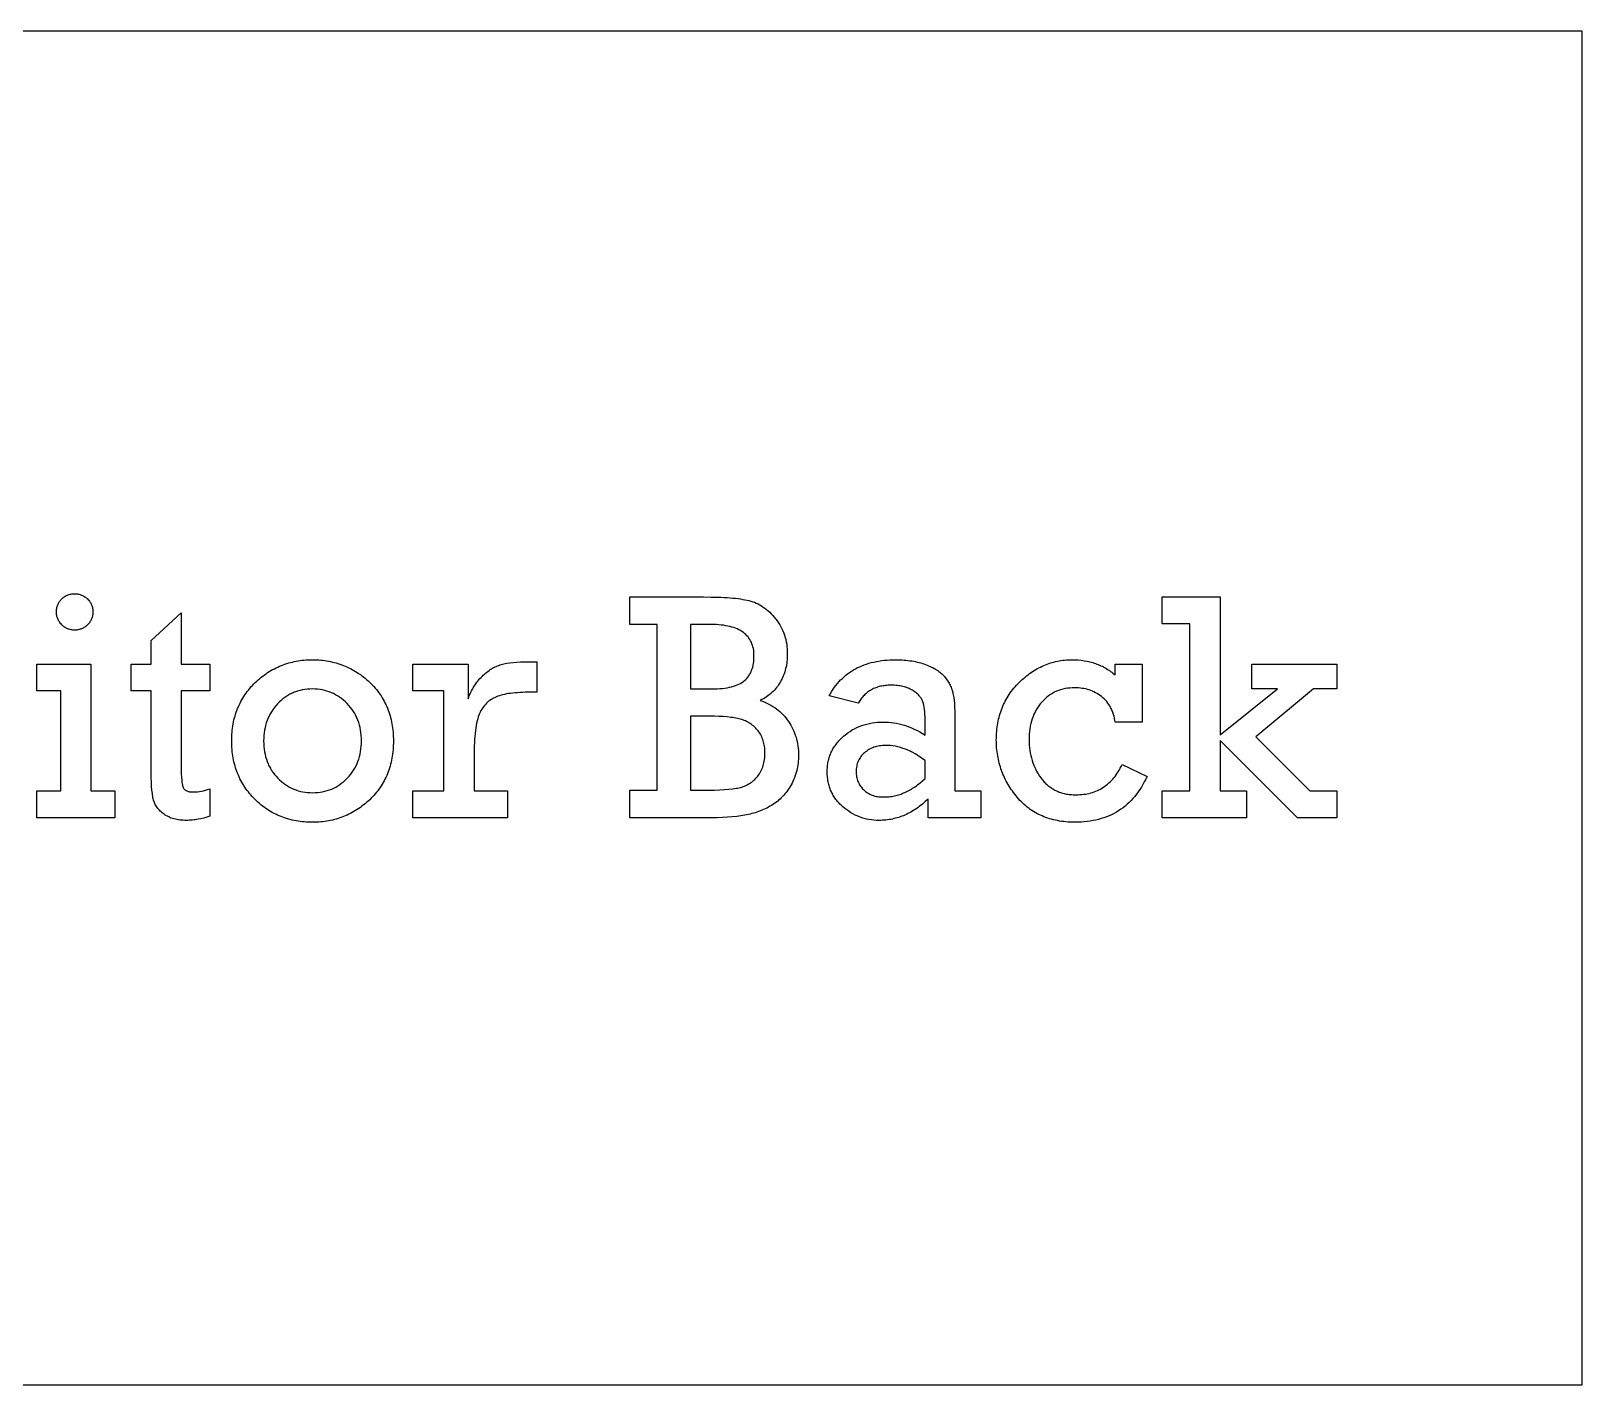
# Model space of a CAD drawing. Extents: x 1 to 138, y 1 to 97.
# Drawn here: x 39.21 to 53.82, y 74.65 to 87.4 of the extents above; entities that cross this region are included whole.
import ezdxf

# ---------------------------------------------------------------- set-up
doc = ezdxf.new("R2010")
doc.units = 0
doc.layers.add('_XREF_-_SIDE_-_01', color=1, linetype='CONTINUOUS')

msp = doc.modelspace()

# ---------------------------------------------------------------- linework, layer by layer
at = {"layer": '_XREF_-_SIDE_-_01'}
for points in [[(30.741, 74.653), (53.816, 74.653), (53.816, 87.403), (30.741, 87.403)], [(39.449, 81.933), (39.449, 81.942), (39.449, 81.95), (39.45, 81.959), (39.452, 81.967), (39.453, 81.975), (39.456, 81.983), (39.458, 81.99), (39.461, 81.998), (39.464, 82.005), (39.468, 82.012), (39.472, 82.02), (39.476, 82.027), (39.481, 82.033), (39.486, 82.04), (39.491, 82.047), (39.497, 82.053), (39.503, 82.059), (39.51, 82.065), (39.516, 82.07), (39.523, 82.075), (39.53, 82.08), (39.537, 82.084), (39.545, 82.088), (39.552, 82.091), (39.56, 82.094), (39.568, 82.097), (39.577, 82.099), (39.585, 82.101), (39.594, 82.102), (39.602, 82.103), (39.611, 82.104), (39.621, 82.104), (39.629, 82.104), (39.638, 82.103), (39.646, 82.102), (39.655, 82.101), (39.663, 82.099), (39.671, 82.097), (39.678, 82.094), (39.686, 82.092), (39.694, 82.088), (39.701, 82.085), (39.708, 82.081), (39.715, 82.076), (39.722, 82.071), (39.729, 82.066), (39.735, 82.061), (39.742, 82.055), (39.748, 82.048), (39.754, 82.042), (39.759, 82.035), (39.764, 82.028), (39.769, 82.022), (39.773, 82.014), (39.777, 82.007), (39.78, 82), (39.783, 81.992), (39.786, 81.984), (39.788, 81.976), (39.789, 81.968), (39.791, 81.96), (39.792, 81.951), (39.792, 81.942), (39.793, 81.933), (39.792, 81.925), (39.792, 81.916), (39.791, 81.907), (39.789, 81.899), (39.788, 81.891), (39.786, 81.883), (39.783, 81.875), (39.78, 81.867), (39.777, 81.86), (39.773, 81.852), (39.769, 81.845), (39.764, 81.838), (39.759, 81.831), (39.754, 81.824), (39.748, 81.818), (39.742, 81.812), (39.735, 81.805), (39.729, 81.8), (39.722, 81.795), (39.715, 81.79), (39.708, 81.785), (39.701, 81.781), (39.694, 81.777), (39.686, 81.774), (39.678, 81.771), (39.671, 81.769), (39.663, 81.766), (39.655, 81.765), (39.646, 81.763), (39.638, 81.762), (39.629, 81.762), (39.621, 81.761), (39.612, 81.762), (39.603, 81.762), (39.595, 81.763), (39.586, 81.765), (39.578, 81.766), (39.57, 81.769), (39.562, 81.771), (39.554, 81.774), (39.547, 81.778), (39.539, 81.781), (39.532, 81.785), (39.525, 81.79), (39.518, 81.795), (39.512, 81.8), (39.505, 81.806), (39.499, 81.812), (39.493, 81.819), (39.487, 81.825), (39.482, 81.832), (39.477, 81.839), (39.472, 81.846), (39.468, 81.853), (39.465, 81.861), (39.461, 81.868), (39.458, 81.876), (39.456, 81.883), (39.454, 81.891), (39.452, 81.9), (39.45, 81.908), (39.449, 81.916), (39.449, 81.925)], [(45.106, 80.254), (45.106, 81.814), (44.85, 81.814), (44.85, 82.074), (45.543, 82.074), (45.612, 82.073), (45.677, 82.072), (45.707, 82.071), (45.737, 82.069), (45.765, 82.067), (45.793, 82.065), (45.819, 82.063), (45.844, 82.061), (45.868, 82.058), (45.891, 82.055), (45.913, 82.051), (45.933, 82.048), (45.953, 82.044), (45.971, 82.04), (45.989, 82.035), (46.006, 82.029), (46.024, 82.023), (46.04, 82.016), (46.057, 82.008), (46.074, 81.999), (46.09, 81.989), (46.106, 81.979), (46.121, 81.968), (46.137, 81.955), (46.152, 81.942), (46.166, 81.929), (46.181, 81.914), (46.195, 81.899), (46.209, 81.882), (46.223, 81.865), (46.236, 81.848), (46.249, 81.83), (46.26, 81.811), (46.271, 81.792), (46.281, 81.773), (46.29, 81.754), (46.298, 81.734), (46.305, 81.713), (46.311, 81.693), (46.317, 81.672), (46.322, 81.65), (46.326, 81.628), (46.328, 81.606), (46.331, 81.583), (46.332, 81.561), (46.332, 81.537), (46.332, 81.519), (46.331, 81.501), (46.33, 81.484), (46.328, 81.466), (46.326, 81.449), (46.323, 81.432), (46.32, 81.416), (46.316, 81.399), (46.312, 81.383), (46.307, 81.367), (46.302, 81.351), (46.296, 81.336), (46.289, 81.32), (46.283, 81.305), (46.275, 81.29), (46.267, 81.275), (46.259, 81.261), (46.25, 81.247), (46.241, 81.234), (46.231, 81.221), (46.221, 81.208), (46.21, 81.196), (46.199, 81.184), (46.187, 81.173), (46.175, 81.162), (46.162, 81.152), (46.149, 81.142), (46.136, 81.132), (46.122, 81.123), (46.107, 81.115), (46.092, 81.107), (46.077, 81.099), (46.098, 81.091), (46.119, 81.083), (46.139, 81.074), (46.158, 81.064), (46.177, 81.054), (46.195, 81.043), (46.213, 81.032), (46.23, 81.02), (46.246, 81.007), (46.262, 80.994), (46.277, 80.98), (46.292, 80.965), (46.306, 80.95), (46.319, 80.934), (46.332, 80.918), (46.344, 80.901), (46.355, 80.883), (46.365, 80.866), (46.375, 80.848), (46.384, 80.829), (46.393, 80.81), (46.4, 80.791), (46.407, 80.772), (46.414, 80.753), (46.419, 80.733), (46.424, 80.712), (46.428, 80.692), (46.431, 80.671), (46.434, 80.65), (46.436, 80.628), (46.437, 80.607), (46.437, 80.585), (46.437, 80.565), (46.436, 80.546), (46.435, 80.528), (46.433, 80.509), (46.43, 80.491), (46.427, 80.473), (46.424, 80.455), (46.42, 80.438), (46.415, 80.42), (46.41, 80.403), (46.404, 80.386), (46.398, 80.369), (46.391, 80.353), (46.384, 80.337), (46.376, 80.321), (46.367, 80.305), (46.359, 80.289), (46.349, 80.274), (46.34, 80.26), (46.33, 80.246), (46.32, 80.232), (46.309, 80.219), (46.298, 80.206), (46.287, 80.193), (46.275, 80.182), (46.263, 80.17), (46.25, 80.159), (46.238, 80.148), (46.224, 80.138), (46.211, 80.129), (46.197, 80.119), (46.183, 80.11), (46.168, 80.102), (46.154, 80.094), (46.139, 80.086), (46.124, 80.079), (46.109, 80.072), (46.093, 80.065), (46.078, 80.059), (46.062, 80.053), (46.046, 80.047), (46.03, 80.042), (46.014, 80.037), (45.998, 80.033), (45.981, 80.028), (45.965, 80.024), (45.948, 80.021), (45.931, 80.018), (45.913, 80.015), (45.895, 80.012), (45.856, 80.007), (45.814, 80.003), (45.769, 80), (45.721, 79.997), (45.67, 79.995), (45.615, 79.994), (45.558, 79.994), (44.85, 79.994), (44.85, 80.254)], [(50.123, 80.247), (50.123, 81.821), (49.863, 81.821), (49.863, 82.074), (50.407, 82.074), (50.407, 80.774), (50.949, 81.207), (50.708, 81.207), (50.708, 81.441), (51.508, 81.441), (51.508, 81.207), (51.287, 81.207), (50.744, 80.755), (51.254, 80.247), (51.508, 80.247), (51.508, 79.994), (51.136, 79.994), (50.407, 80.722), (50.407, 80.247), (50.657, 80.247), (50.657, 79.994), (49.863, 79.994), (49.863, 80.247)], [(40.152, 81.189), (40.152, 81.441), (40.34, 81.441), (40.34, 81.664), (40.624, 81.924), (40.624, 81.441), (40.892, 81.441), (40.892, 81.189), (40.624, 81.189), (40.624, 80.486), (40.624, 80.446), (40.625, 80.409), (40.627, 80.377), (40.629, 80.349), (40.631, 80.325), (40.633, 80.315), (40.635, 80.305), (40.636, 80.297), (40.638, 80.289), (40.641, 80.283), (40.643, 80.277), (40.645, 80.272), (40.648, 80.268), (40.652, 80.264), (40.656, 80.26), (40.66, 80.256), (40.665, 80.253), (40.67, 80.25), (40.676, 80.247), (40.682, 80.245), (40.688, 80.243), (40.695, 80.241), (40.702, 80.24), (40.71, 80.239), (40.718, 80.238), (40.727, 80.238), (40.736, 80.238), (40.756, 80.238), (40.776, 80.239), (40.795, 80.242), (40.815, 80.245), (40.834, 80.249), (40.854, 80.254), (40.873, 80.26), (40.892, 80.267), (40.892, 80.009), (40.865, 80), (40.837, 79.992), (40.81, 79.985), (40.783, 79.98), (40.769, 79.977), (40.755, 79.975), (40.742, 79.974), (40.728, 79.972), (40.714, 79.971), (40.701, 79.971), (40.687, 79.97), (40.673, 79.97), (40.657, 79.97), (40.642, 79.971), (40.626, 79.972), (40.612, 79.973), (40.597, 79.976), (40.583, 79.978), (40.569, 79.981), (40.556, 79.984), (40.543, 79.988), (40.53, 79.992), (40.518, 79.997), (40.506, 80.002), (40.495, 80.008), (40.484, 80.014), (40.473, 80.02), (40.463, 80.027), (40.453, 80.035), (40.443, 80.042), (40.434, 80.05), (40.426, 80.058), (40.418, 80.066), (40.41, 80.075), (40.403, 80.083), (40.397, 80.092), (40.391, 80.101), (40.385, 80.111), (40.38, 80.12), (40.375, 80.13), (40.371, 80.14), (40.367, 80.151), (40.364, 80.161), (40.361, 80.172), (40.358, 80.183), (40.356, 80.195), (40.354, 80.209), (40.352, 80.223), (40.348, 80.254), (40.345, 80.29), (40.343, 80.329), (40.341, 80.373), (40.34, 80.42), (40.34, 80.471), (40.34, 81.189)], [(45.42, 81.208), (45.616, 81.208), (45.644, 81.208), (45.67, 81.209), (45.695, 81.211), (45.72, 81.213), (45.743, 81.216), (45.765, 81.219), (45.786, 81.223), (45.806, 81.228), (45.826, 81.233), (45.844, 81.239), (45.86, 81.245), (45.876, 81.252), (45.891, 81.26), (45.905, 81.268), (45.918, 81.277), (45.929, 81.287), (45.94, 81.297), (45.95, 81.307), (45.96, 81.319), (45.968, 81.331), (45.976, 81.343), (45.984, 81.356), (45.99, 81.37), (45.996, 81.384), (46.001, 81.398), (46.006, 81.414), (46.01, 81.43), (46.013, 81.446), (46.015, 81.463), (46.017, 81.481), (46.018, 81.499), (46.018, 81.518), (46.018, 81.536), (46.017, 81.554), (46.015, 81.571), (46.012, 81.587), (46.008, 81.603), (46.004, 81.618), (45.999, 81.633), (45.993, 81.647), (45.986, 81.661), (45.979, 81.674), (45.971, 81.686), (45.962, 81.698), (45.952, 81.709), (45.941, 81.72), (45.93, 81.73), (45.918, 81.74), (45.905, 81.749), (45.891, 81.757), (45.876, 81.765), (45.861, 81.772), (45.845, 81.779), (45.828, 81.785), (45.81, 81.79), (45.792, 81.795), (45.773, 81.8), (45.753, 81.803), (45.732, 81.807), (45.71, 81.809), (45.688, 81.811), (45.665, 81.813), (45.641, 81.814), (45.616, 81.814), (45.42, 81.814)], [(39.489, 80.247), (39.489, 81.189), (39.265, 81.189), (39.265, 81.441), (39.773, 81.441), (39.773, 80.247), (39.998, 80.247), (39.998, 79.994), (39.265, 79.994), (39.265, 80.247)], [(41.1, 80.718), (41.1, 80.738), (41.101, 80.759), (41.102, 80.779), (41.103, 80.799), (41.105, 80.819), (41.107, 80.839), (41.11, 80.858), (41.114, 80.878), (41.117, 80.897), (41.121, 80.915), (41.126, 80.934), (41.131, 80.952), (41.136, 80.97), (41.142, 80.988), (41.148, 81.005), (41.155, 81.023), (41.162, 81.04), (41.17, 81.056), (41.178, 81.073), (41.186, 81.089), (41.195, 81.105), (41.204, 81.121), (41.214, 81.137), (41.224, 81.152), (41.235, 81.168), (41.246, 81.183), (41.257, 81.197), (41.269, 81.212), (41.281, 81.226), (41.294, 81.24), (41.307, 81.254), (41.321, 81.267), (41.335, 81.28), (41.349, 81.293), (41.363, 81.306), (41.378, 81.318), (41.393, 81.329), (41.407, 81.34), (41.423, 81.351), (41.438, 81.361), (41.453, 81.371), (41.469, 81.38), (41.485, 81.389), (41.501, 81.398), (41.517, 81.406), (41.533, 81.414), (41.55, 81.421), (41.567, 81.428), (41.584, 81.435), (41.601, 81.441), (41.618, 81.446), (41.636, 81.452), (41.653, 81.456), (41.671, 81.461), (41.689, 81.465), (41.708, 81.468), (41.726, 81.472), (41.745, 81.474), (41.764, 81.477), (41.783, 81.478), (41.802, 81.48), (41.821, 81.481), (41.841, 81.482), (41.861, 81.482), (41.88, 81.482), (41.9, 81.481), (41.919, 81.48), (41.938, 81.479), (41.956, 81.477), (41.975, 81.474), (41.993, 81.472), (42.012, 81.469), (42.03, 81.465), (42.048, 81.461), (42.065, 81.457), (42.083, 81.452), (42.1, 81.447), (42.117, 81.441), (42.135, 81.435), (42.151, 81.429), (42.168, 81.422), (42.185, 81.415), (42.201, 81.407), (42.217, 81.399), (42.233, 81.391), (42.249, 81.382), (42.265, 81.372), (42.28, 81.363), (42.295, 81.353), (42.311, 81.342), (42.326, 81.331), (42.34, 81.32), (42.355, 81.308), (42.369, 81.296), (42.384, 81.283), (42.398, 81.27), (42.412, 81.257), (42.425, 81.243), (42.438, 81.229), (42.45, 81.215), (42.462, 81.201), (42.474, 81.186), (42.485, 81.171), (42.496, 81.156), (42.506, 81.141), (42.516, 81.125), (42.525, 81.109), (42.534, 81.093), (42.543, 81.077), (42.551, 81.06), (42.559, 81.043), (42.566, 81.026), (42.573, 81.009), (42.579, 80.991), (42.585, 80.973), (42.591, 80.955), (42.596, 80.937), (42.6, 80.918), (42.604, 80.899), (42.608, 80.88), (42.611, 80.861), (42.614, 80.841), (42.617, 80.821), (42.619, 80.801), (42.62, 80.78), (42.621, 80.76), (42.622, 80.739), (42.622, 80.718), (42.622, 80.696), (42.621, 80.676), (42.62, 80.655), (42.619, 80.634), (42.617, 80.614), (42.614, 80.594), (42.611, 80.575), (42.608, 80.555), (42.604, 80.536), (42.6, 80.517), (42.596, 80.498), (42.591, 80.48), (42.585, 80.462), (42.579, 80.444), (42.573, 80.426), (42.566, 80.409), (42.559, 80.392), (42.551, 80.375), (42.543, 80.358), (42.535, 80.342), (42.526, 80.325), (42.516, 80.31), (42.507, 80.294), (42.496, 80.279), (42.486, 80.263), (42.474, 80.248), (42.463, 80.234), (42.451, 80.219), (42.438, 80.205), (42.426, 80.191), (42.412, 80.178), (42.399, 80.164), (42.384, 80.151), (42.37, 80.139), (42.356, 80.126), (42.341, 80.115), (42.326, 80.103), (42.311, 80.092), (42.296, 80.082), (42.281, 80.071), (42.266, 80.062), (42.25, 80.052), (42.234, 80.043), (42.218, 80.035), (42.202, 80.027), (42.186, 80.019), (42.169, 80.012), (42.152, 80.005), (42.135, 79.999), (42.118, 79.993), (42.101, 79.987), (42.084, 79.982), (42.066, 79.977), (42.048, 79.973), (42.03, 79.969), (42.012, 79.965), (41.994, 79.962), (41.975, 79.959), (41.957, 79.957), (41.938, 79.955), (41.919, 79.954), (41.9, 79.953), (41.88, 79.952), (41.861, 79.952), (41.841, 79.952), (41.821, 79.953), (41.801, 79.954), (41.782, 79.955), (41.762, 79.957), (41.743, 79.96), (41.725, 79.962), (41.706, 79.965), (41.687, 79.969), (41.669, 79.973), (41.651, 79.977), (41.633, 79.982), (41.616, 79.987), (41.598, 79.993), (41.581, 79.999), (41.564, 80.006), (41.547, 80.013), (41.53, 80.02), (41.514, 80.028), (41.498, 80.036), (41.482, 80.045), (41.466, 80.054), (41.45, 80.063), (41.435, 80.073), (41.42, 80.083), (41.405, 80.094), (41.39, 80.105), (41.375, 80.117), (41.361, 80.129), (41.347, 80.141), (41.333, 80.154), (41.319, 80.167), (41.305, 80.181), (41.292, 80.195), (41.28, 80.209), (41.267, 80.223), (41.256, 80.238), (41.244, 80.252), (41.233, 80.267), (41.223, 80.282), (41.213, 80.298), (41.203, 80.314), (41.194, 80.329), (41.185, 80.346), (41.177, 80.362), (41.169, 80.379), (41.162, 80.395), (41.154, 80.413), (41.148, 80.43), (41.142, 80.447), (41.136, 80.465), (41.131, 80.483), (41.126, 80.501), (41.121, 80.52), (41.117, 80.539), (41.113, 80.558), (41.11, 80.577), (41.107, 80.596), (41.105, 80.616), (41.103, 80.636), (41.102, 80.656), (41.101, 80.676), (41.1, 80.697)], [(43.098, 80.247), (43.098, 81.189), (42.806, 81.189), (42.806, 81.441), (43.325, 81.441), (43.325, 81.115), (43.331, 81.131), (43.337, 81.147), (43.344, 81.162), (43.351, 81.176), (43.359, 81.191), (43.366, 81.205), (43.374, 81.218), (43.382, 81.232), (43.391, 81.245), (43.399, 81.257), (43.408, 81.27), (43.418, 81.282), (43.427, 81.293), (43.437, 81.305), (43.448, 81.316), (43.458, 81.326), (43.469, 81.337), (43.48, 81.346), (43.49, 81.356), (43.501, 81.365), (43.512, 81.373), (43.523, 81.381), (43.534, 81.389), (43.546, 81.396), (43.557, 81.403), (43.568, 81.409), (43.58, 81.415), (43.591, 81.42), (43.603, 81.425), (43.615, 81.429), (43.626, 81.433), (43.638, 81.437), (43.65, 81.44), (43.663, 81.443), (43.676, 81.446), (43.69, 81.449), (43.719, 81.453), (43.751, 81.457), (43.784, 81.46), (43.82, 81.462), (43.858, 81.463), (43.898, 81.464), (43.972, 81.464), (43.972, 81.177), (43.916, 81.177), (43.889, 81.177), (43.863, 81.176), (43.838, 81.175), (43.814, 81.174), (43.791, 81.172), (43.768, 81.171), (43.747, 81.168), (43.726, 81.166), (43.706, 81.163), (43.688, 81.16), (43.669, 81.156), (43.652, 81.152), (43.636, 81.148), (43.62, 81.144), (43.606, 81.139), (43.592, 81.133), (43.579, 81.128), (43.566, 81.121), (43.554, 81.115), (43.542, 81.107), (43.53, 81.099), (43.519, 81.091), (43.509, 81.082), (43.499, 81.072), (43.489, 81.062), (43.48, 81.051), (43.471, 81.04), (43.463, 81.028), (43.455, 81.016), (43.447, 81.003), (43.44, 80.99), (43.433, 80.976), (43.427, 80.961), (43.421, 80.944), (43.416, 80.926), (43.411, 80.907), (43.406, 80.886), (43.402, 80.864), (43.398, 80.841), (43.395, 80.816), (43.392, 80.789), (43.389, 80.762), (43.387, 80.732), (43.385, 80.702), (43.384, 80.67), (43.383, 80.636), (43.382, 80.601), (43.382, 80.565), (43.382, 80.247), (43.697, 80.247), (43.697, 79.994), (42.806, 79.994), (42.806, 80.247)], [(48.154, 80.247), (48.154, 79.994), (47.657, 79.994), (47.657, 80.17), (47.644, 80.158), (47.631, 80.146), (47.618, 80.134), (47.605, 80.123), (47.592, 80.113), (47.578, 80.102), (47.565, 80.092), (47.551, 80.083), (47.537, 80.073), (47.524, 80.065), (47.51, 80.056), (47.496, 80.048), (47.482, 80.041), (47.468, 80.033), (47.453, 80.026), (47.439, 80.02), (47.425, 80.014), (47.41, 80.008), (47.395, 80.003), (47.381, 79.998), (47.366, 79.994), (47.351, 79.989), (47.336, 79.986), (47.321, 79.982), (47.306, 79.979), (47.29, 79.977), (47.275, 79.975), (47.26, 79.973), (47.244, 79.972), (47.228, 79.971), (47.213, 79.97), (47.197, 79.97), (47.172, 79.97), (47.148, 79.972), (47.124, 79.974), (47.101, 79.978), (47.078, 79.982), (47.056, 79.988), (47.034, 79.995), (47.012, 80.002), (46.991, 80.011), (46.97, 80.02), (46.95, 80.031), (46.93, 80.042), (46.91, 80.055), (46.891, 80.068), (46.872, 80.083), (46.853, 80.099), (46.836, 80.115), (46.827, 80.123), (46.819, 80.132), (46.811, 80.14), (46.804, 80.149), (46.797, 80.158), (46.79, 80.167), (46.783, 80.177), (46.777, 80.186), (46.77, 80.195), (46.765, 80.205), (46.759, 80.215), (46.754, 80.225), (46.749, 80.235), (46.744, 80.245), (46.74, 80.255), (46.736, 80.266), (46.732, 80.277), (46.728, 80.287), (46.725, 80.298), (46.722, 80.309), (46.719, 80.32), (46.717, 80.332), (46.715, 80.343), (46.713, 80.355), (46.71, 80.379), (46.708, 80.403), (46.708, 80.428), (46.708, 80.44), (46.708, 80.452), (46.709, 80.465), (46.71, 80.477), (46.711, 80.489), (46.713, 80.501), (46.715, 80.513), (46.717, 80.524), (46.72, 80.536), (46.723, 80.547), (46.726, 80.558), (46.729, 80.569), (46.733, 80.58), (46.737, 80.591), (46.742, 80.602), (46.746, 80.612), (46.751, 80.623), (46.757, 80.633), (46.762, 80.643), (46.768, 80.653), (46.774, 80.663), (46.781, 80.673), (46.788, 80.682), (46.795, 80.692), (46.802, 80.701), (46.81, 80.71), (46.818, 80.719), (46.826, 80.728), (46.835, 80.737), (46.844, 80.746), (46.853, 80.754), (46.862, 80.762), (46.882, 80.779), (46.902, 80.794), (46.923, 80.808), (46.944, 80.821), (46.965, 80.833), (46.987, 80.844), (47.01, 80.853), (47.033, 80.862), (47.057, 80.87), (47.081, 80.877), (47.105, 80.883), (47.13, 80.887), (47.156, 80.891), (47.182, 80.894), (47.209, 80.895), (47.236, 80.896), (47.261, 80.895), (47.286, 80.894), (47.311, 80.891), (47.336, 80.888), (47.361, 80.884), (47.386, 80.878), (47.411, 80.872), (47.436, 80.865), (47.46, 80.857), (47.485, 80.848), (47.509, 80.838), (47.533, 80.827), (47.557, 80.815), (47.581, 80.802), (47.605, 80.788), (47.629, 80.773), (47.629, 80.917), (47.629, 80.943), (47.628, 80.969), (47.626, 80.992), (47.624, 81.014), (47.621, 81.035), (47.617, 81.054), (47.613, 81.071), (47.608, 81.087), (47.605, 81.094), (47.602, 81.102), (47.598, 81.109), (47.594, 81.116), (47.589, 81.123), (47.584, 81.13), (47.579, 81.137), (47.573, 81.144), (47.567, 81.151), (47.56, 81.157), (47.553, 81.164), (47.545, 81.17), (47.537, 81.176), (47.528, 81.183), (47.519, 81.189), (47.51, 81.195), (47.5, 81.2), (47.49, 81.206), (47.479, 81.211), (47.469, 81.216), (47.457, 81.22), (47.446, 81.224), (47.434, 81.227), (47.421, 81.231), (47.408, 81.233), (47.395, 81.236), (47.382, 81.238), (47.368, 81.24), (47.354, 81.241), (47.339, 81.242), (47.324, 81.242), (47.309, 81.243), (47.296, 81.242), (47.283, 81.242), (47.27, 81.241), (47.257, 81.24), (47.245, 81.238), (47.233, 81.237), (47.221, 81.234), (47.209, 81.232), (47.198, 81.229), (47.187, 81.226), (47.176, 81.222), (47.165, 81.219), (47.155, 81.214), (47.144, 81.21), (47.134, 81.205), (47.125, 81.2), (47.115, 81.194), (47.106, 81.189), (47.097, 81.182), (47.088, 81.176), (47.079, 81.169), (47.071, 81.162), (47.062, 81.154), (47.055, 81.147), (47.047, 81.138), (47.039, 81.13), (47.032, 81.121), (47.025, 81.112), (47.018, 81.103), (47.012, 81.093), (47.005, 81.083), (46.999, 81.072), (46.727, 81.144), (46.739, 81.165), (46.751, 81.185), (46.763, 81.204), (46.776, 81.223), (46.79, 81.241), (46.804, 81.259), (46.819, 81.276), (46.834, 81.292), (46.85, 81.307), (46.866, 81.322), (46.883, 81.336), (46.9, 81.35), (46.918, 81.363), (46.936, 81.375), (46.955, 81.386), (46.974, 81.397), (46.994, 81.408), (47.014, 81.417), (47.035, 81.426), (47.056, 81.434), (47.078, 81.442), (47.1, 81.449), (47.123, 81.455), (47.147, 81.461), (47.171, 81.466), (47.195, 81.47), (47.22, 81.474), (47.245, 81.477), (47.271, 81.479), (47.298, 81.48), (47.325, 81.481), (47.352, 81.482), (47.372, 81.482), (47.392, 81.481), (47.412, 81.48), (47.431, 81.479), (47.45, 81.477), (47.468, 81.476), (47.486, 81.473), (47.504, 81.471), (47.522, 81.468), (47.539, 81.465), (47.556, 81.461), (47.572, 81.457), (47.588, 81.453), (47.604, 81.448), (47.619, 81.443), (47.634, 81.438), (47.649, 81.432), (47.663, 81.426), (47.677, 81.42), (47.69, 81.414), (47.703, 81.408), (47.715, 81.401), (47.727, 81.394), (47.738, 81.387), (47.749, 81.38), (47.759, 81.373), (47.769, 81.365), (47.778, 81.357), (47.787, 81.349), (47.796, 81.341), (47.804, 81.333), (47.811, 81.324), (47.825, 81.306), (47.838, 81.289), (47.85, 81.27), (47.855, 81.261), (47.86, 81.252), (47.865, 81.242), (47.869, 81.233), (47.874, 81.223), (47.877, 81.213), (47.881, 81.204), (47.884, 81.194), (47.887, 81.184), (47.89, 81.174), (47.892, 81.163), (47.895, 81.152), (47.899, 81.127), (47.902, 81.1), (47.905, 81.069), (47.907, 81.035), (47.909, 80.999), (47.91, 80.959), (47.91, 80.917), (47.91, 80.247)], [(49.673, 81.441), (49.673, 80.894), (49.419, 80.894), (49.416, 80.913), (49.413, 80.932), (49.409, 80.95), (49.404, 80.968), (49.398, 80.985), (49.392, 81.002), (49.385, 81.017), (49.377, 81.033), (49.369, 81.048), (49.36, 81.062), (49.35, 81.075), (49.34, 81.088), (49.329, 81.101), (49.317, 81.113), (49.304, 81.124), (49.291, 81.135), (49.277, 81.145), (49.263, 81.154), (49.249, 81.163), (49.235, 81.171), (49.22, 81.179), (49.205, 81.186), (49.19, 81.192), (49.174, 81.198), (49.158, 81.203), (49.142, 81.207), (49.125, 81.21), (49.109, 81.213), (49.092, 81.216), (49.074, 81.217), (49.057, 81.218), (49.039, 81.219), (49.015, 81.218), (48.992, 81.216), (48.97, 81.214), (48.948, 81.21), (48.926, 81.205), (48.906, 81.2), (48.885, 81.193), (48.866, 81.185), (48.846, 81.176), (48.828, 81.166), (48.81, 81.155), (48.792, 81.142), (48.775, 81.129), (48.759, 81.115), (48.743, 81.1), (48.728, 81.083), (48.714, 81.066), (48.7, 81.048), (48.687, 81.03), (48.676, 81.01), (48.665, 80.99), (48.655, 80.97), (48.646, 80.949), (48.638, 80.927), (48.631, 80.904), (48.625, 80.881), (48.62, 80.857), (48.616, 80.833), (48.613, 80.808), (48.61, 80.782), (48.609, 80.755), (48.608, 80.728), (48.609, 80.703), (48.61, 80.678), (48.612, 80.653), (48.616, 80.629), (48.62, 80.605), (48.624, 80.581), (48.63, 80.558), (48.637, 80.535), (48.644, 80.513), (48.653, 80.491), (48.662, 80.469), (48.672, 80.448), (48.683, 80.427), (48.695, 80.407), (48.708, 80.387), (48.722, 80.367), (48.729, 80.357), (48.737, 80.348), (48.744, 80.339), (48.752, 80.33), (48.76, 80.322), (48.768, 80.314), (48.777, 80.306), (48.785, 80.299), (48.794, 80.291), (48.803, 80.285), (48.812, 80.278), (48.822, 80.272), (48.831, 80.266), (48.841, 80.26), (48.851, 80.255), (48.861, 80.25), (48.872, 80.245), (48.882, 80.241), (48.893, 80.236), (48.904, 80.233), (48.915, 80.229), (48.926, 80.226), (48.938, 80.223), (48.95, 80.22), (48.962, 80.218), (48.974, 80.216), (48.986, 80.214), (48.999, 80.213), (49.012, 80.212), (49.025, 80.211), (49.038, 80.211), (49.051, 80.211), (49.07, 80.211), (49.088, 80.212), (49.106, 80.213), (49.123, 80.215), (49.141, 80.218), (49.157, 80.221), (49.174, 80.224), (49.19, 80.228), (49.206, 80.233), (49.222, 80.238), (49.237, 80.244), (49.252, 80.251), (49.267, 80.258), (49.281, 80.265), (49.295, 80.273), (49.309, 80.282), (49.322, 80.291), (49.336, 80.301), (49.348, 80.311), (49.361, 80.322), (49.373, 80.333), (49.385, 80.345), (49.396, 80.357), (49.407, 80.37), (49.418, 80.384), (49.429, 80.398), (49.439, 80.413), (49.449, 80.428), (49.458, 80.444), (49.467, 80.46), (49.476, 80.477), (49.485, 80.495), (49.72, 80.384), (49.707, 80.358), (49.694, 80.332), (49.681, 80.307), (49.666, 80.283), (49.652, 80.26), (49.636, 80.237), (49.621, 80.216), (49.604, 80.195), (49.587, 80.175), (49.57, 80.156), (49.551, 80.138), (49.533, 80.121), (49.513, 80.104), (49.494, 80.089), (49.473, 80.074), (49.452, 80.06), (49.431, 80.047), (49.409, 80.035), (49.386, 80.023), (49.363, 80.013), (49.339, 80.003), (49.314, 79.994), (49.289, 79.986), (49.264, 79.979), (49.238, 79.973), (49.211, 79.967), (49.184, 79.963), (49.156, 79.959), (49.128, 79.956), (49.099, 79.954), (49.069, 79.952), (49.039, 79.952), (49.018, 79.952), (48.997, 79.953), (48.976, 79.954), (48.955, 79.956), (48.935, 79.958), (48.915, 79.96), (48.896, 79.963), (48.876, 79.967), (48.857, 79.971), (48.838, 79.975), (48.82, 79.98), (48.802, 79.985), (48.784, 79.991), (48.766, 79.997), (48.749, 80.004), (48.732, 80.011), (48.715, 80.018), (48.699, 80.026), (48.682, 80.035), (48.666, 80.044), (48.651, 80.053), (48.635, 80.063), (48.62, 80.073), (48.606, 80.084), (48.591, 80.095), (48.577, 80.107), (48.563, 80.119), (48.549, 80.132), (48.536, 80.145), (48.523, 80.158), (48.51, 80.172), (48.498, 80.187), (48.486, 80.201), (48.474, 80.216), (48.462, 80.231), (48.451, 80.247), (48.441, 80.262), (48.431, 80.277), (48.421, 80.293), (48.411, 80.309), (48.402, 80.324), (48.394, 80.34), (48.385, 80.357), (48.377, 80.373), (48.37, 80.389), (48.363, 80.406), (48.356, 80.423), (48.35, 80.439), (48.344, 80.456), (48.338, 80.474), (48.333, 80.491), (48.328, 80.508), (48.324, 80.526), (48.32, 80.543), (48.316, 80.561), (48.313, 80.579), (48.31, 80.597), (48.307, 80.616), (48.305, 80.634), (48.303, 80.653), (48.302, 80.671), (48.301, 80.69), (48.301, 80.709), (48.3, 80.728), (48.301, 80.748), (48.301, 80.769), (48.302, 80.788), (48.304, 80.808), (48.306, 80.828), (48.308, 80.847), (48.311, 80.866), (48.314, 80.885), (48.317, 80.903), (48.321, 80.922), (48.326, 80.94), (48.331, 80.958), (48.336, 80.975), (48.342, 80.993), (48.348, 81.01), (48.354, 81.027), (48.361, 81.044), (48.368, 81.06), (48.376, 81.077), (48.384, 81.093), (48.393, 81.109), (48.402, 81.124), (48.412, 81.14), (48.421, 81.155), (48.432, 81.17), (48.443, 81.185), (48.454, 81.199), (48.465, 81.214), (48.477, 81.228), (48.49, 81.242), (48.502, 81.255), (48.516, 81.269), (48.529, 81.282), (48.543, 81.295), (48.557, 81.307), (48.571, 81.319), (48.585, 81.33), (48.599, 81.341), (48.613, 81.352), (48.627, 81.362), (48.642, 81.372), (48.657, 81.381), (48.672, 81.39), (48.686, 81.399), (48.702, 81.407), (48.717, 81.414), (48.732, 81.422), (48.747, 81.429), (48.763, 81.435), (48.779, 81.441), (48.795, 81.447), (48.811, 81.452), (48.827, 81.457), (48.843, 81.461), (48.859, 81.465), (48.876, 81.468), (48.892, 81.472), (48.909, 81.474), (48.926, 81.477), (48.943, 81.478), (48.96, 81.48), (48.977, 81.481), (48.995, 81.482), (49.012, 81.482), (49.042, 81.481), (49.071, 81.48), (49.1, 81.477), (49.128, 81.473), (49.155, 81.468), (49.169, 81.465), (49.182, 81.462), (49.195, 81.458), (49.209, 81.455), (49.221, 81.451), (49.234, 81.446), (49.247, 81.442), (49.259, 81.437), (49.272, 81.432), (49.284, 81.426), (49.296, 81.421), (49.308, 81.415), (49.32, 81.408), (49.331, 81.402), (49.343, 81.395), (49.354, 81.388), (49.365, 81.381), (49.376, 81.373), (49.387, 81.365), (49.398, 81.357), (49.409, 81.348), (49.419, 81.34), (49.419, 81.441)], [(41.4, 80.718), (41.401, 80.692), (41.402, 80.666), (41.405, 80.641), (41.409, 80.616), (41.413, 80.592), (41.419, 80.569), (41.426, 80.546), (41.434, 80.523), (41.443, 80.502), (41.447, 80.491), (41.453, 80.481), (41.458, 80.47), (41.464, 80.46), (41.469, 80.45), (41.476, 80.44), (41.482, 80.431), (41.489, 80.421), (41.503, 80.403), (41.518, 80.385), (41.534, 80.367), (41.551, 80.35), (41.569, 80.335), (41.586, 80.321), (41.605, 80.307), (41.624, 80.295), (41.643, 80.284), (41.663, 80.273), (41.683, 80.264), (41.703, 80.256), (41.725, 80.249), (41.746, 80.243), (41.768, 80.239), (41.791, 80.235), (41.814, 80.232), (41.837, 80.231), (41.861, 80.23), (41.885, 80.231), (41.909, 80.232), (41.932, 80.235), (41.955, 80.239), (41.977, 80.244), (41.999, 80.25), (42.02, 80.257), (42.041, 80.265), (42.061, 80.274), (42.081, 80.284), (42.1, 80.296), (42.119, 80.308), (42.137, 80.322), (42.155, 80.336), (42.172, 80.352), (42.189, 80.369), (42.205, 80.386), (42.22, 80.404), (42.234, 80.423), (42.247, 80.442), (42.259, 80.462), (42.27, 80.483), (42.28, 80.504), (42.288, 80.525), (42.296, 80.547), (42.303, 80.57), (42.309, 80.593), (42.313, 80.617), (42.317, 80.642), (42.319, 80.667), (42.321, 80.692), (42.321, 80.718), (42.321, 80.745), (42.319, 80.77), (42.317, 80.796), (42.313, 80.82), (42.308, 80.844), (42.303, 80.867), (42.296, 80.89), (42.288, 80.912), (42.279, 80.934), (42.274, 80.945), (42.269, 80.955), (42.264, 80.965), (42.258, 80.976), (42.252, 80.986), (42.246, 80.995), (42.233, 81.015), (42.218, 81.033), (42.203, 81.051), (42.187, 81.069), (42.17, 81.086), (42.152, 81.101), (42.134, 81.116), (42.116, 81.129), (42.097, 81.142), (42.078, 81.153), (42.058, 81.163), (42.038, 81.172), (42.018, 81.18), (41.996, 81.187), (41.975, 81.193), (41.953, 81.198), (41.931, 81.202), (41.908, 81.204), (41.885, 81.206), (41.861, 81.207), (41.836, 81.206), (41.812, 81.204), (41.788, 81.202), (41.765, 81.198), (41.743, 81.193), (41.731, 81.19), (41.72, 81.187), (41.71, 81.183), (41.699, 81.18), (41.688, 81.176), (41.678, 81.171), (41.668, 81.167), (41.658, 81.162), (41.648, 81.157), (41.638, 81.152), (41.628, 81.146), (41.619, 81.14), (41.609, 81.134), (41.6, 81.127), (41.591, 81.121), (41.582, 81.114), (41.564, 81.099), (41.547, 81.083), (41.53, 81.066), (41.515, 81.048), (41.5, 81.03), (41.486, 81.011), (41.473, 80.991), (41.462, 80.972), (41.451, 80.951), (41.441, 80.93), (41.433, 80.909), (41.425, 80.887), (41.419, 80.864), (41.413, 80.841), (41.408, 80.818), (41.405, 80.794), (41.402, 80.769), (41.401, 80.744)], [(45.42, 80.254), (45.538, 80.254), (45.594, 80.254), (45.646, 80.255), (45.695, 80.257), (45.739, 80.26), (45.779, 80.263), (45.816, 80.267), (45.833, 80.269), (45.849, 80.272), (45.864, 80.274), (45.878, 80.277), (45.891, 80.28), (45.904, 80.284), (45.917, 80.288), (45.929, 80.293), (45.941, 80.298), (45.953, 80.303), (45.964, 80.31), (45.975, 80.316), (45.986, 80.323), (45.997, 80.331), (46.007, 80.339), (46.017, 80.347), (46.027, 80.356), (46.036, 80.366), (46.045, 80.376), (46.053, 80.386), (46.062, 80.397), (46.069, 80.409), (46.077, 80.42), (46.083, 80.432), (46.089, 80.445), (46.095, 80.458), (46.1, 80.471), (46.104, 80.485), (46.108, 80.498), (46.112, 80.513), (46.115, 80.528), (46.117, 80.543), (46.119, 80.558), (46.12, 80.574), (46.121, 80.59), (46.121, 80.607), (46.121, 80.622), (46.12, 80.637), (46.119, 80.652), (46.117, 80.666), (46.115, 80.68), (46.112, 80.693), (46.109, 80.707), (46.105, 80.72), (46.101, 80.732), (46.096, 80.745), (46.091, 80.757), (46.085, 80.769), (46.079, 80.78), (46.072, 80.791), (46.064, 80.802), (46.056, 80.813), (46.048, 80.823), (46.04, 80.832), (46.031, 80.842), (46.022, 80.851), (46.012, 80.859), (46.002, 80.867), (45.992, 80.875), (45.982, 80.882), (45.971, 80.888), (45.96, 80.895), (45.949, 80.901), (45.938, 80.906), (45.926, 80.911), (45.914, 80.915), (45.902, 80.92), (45.889, 80.923), (45.876, 80.927), (45.862, 80.93), (45.848, 80.933), (45.832, 80.935), (45.817, 80.938), (45.8, 80.94), (45.765, 80.944), (45.728, 80.947), (45.688, 80.949), (45.645, 80.95), (45.6, 80.951), (45.42, 80.951)], [(47.629, 80.532), (47.606, 80.55), (47.583, 80.566), (47.56, 80.581), (47.537, 80.595), (47.513, 80.608), (47.49, 80.62), (47.467, 80.63), (47.444, 80.64), (47.421, 80.648), (47.397, 80.656), (47.374, 80.662), (47.35, 80.667), (47.327, 80.671), (47.304, 80.674), (47.28, 80.675), (47.257, 80.676), (47.242, 80.675), (47.228, 80.675), (47.214, 80.673), (47.2, 80.671), (47.186, 80.669), (47.173, 80.666), (47.161, 80.663), (47.148, 80.659), (47.136, 80.654), (47.124, 80.649), (47.112, 80.643), (47.101, 80.637), (47.09, 80.63), (47.08, 80.623), (47.069, 80.615), (47.059, 80.607), (47.05, 80.598), (47.041, 80.589), (47.032, 80.58), (47.024, 80.57), (47.017, 80.56), (47.011, 80.55), (47.005, 80.539), (47, 80.528), (46.995, 80.517), (46.991, 80.505), (46.988, 80.493), (46.985, 80.481), (46.983, 80.469), (46.981, 80.456), (46.98, 80.442), (46.98, 80.429), (46.98, 80.416), (46.981, 80.404), (46.982, 80.392), (46.984, 80.38), (46.987, 80.369), (46.99, 80.357), (46.993, 80.346), (46.997, 80.336), (47.002, 80.325), (47.007, 80.315), (47.013, 80.305), (47.019, 80.295), (47.026, 80.285), (47.033, 80.276), (47.041, 80.267), (47.049, 80.259), (47.058, 80.25), (47.068, 80.242), (47.077, 80.235), (47.087, 80.228), (47.098, 80.222), (47.109, 80.217), (47.12, 80.211), (47.131, 80.207), (47.143, 80.203), (47.156, 80.199), (47.169, 80.196), (47.182, 80.194), (47.195, 80.192), (47.209, 80.191), (47.224, 80.19), (47.239, 80.19), (47.251, 80.19), (47.264, 80.19), (47.277, 80.191), (47.29, 80.192), (47.303, 80.194), (47.315, 80.196), (47.328, 80.198), (47.34, 80.201), (47.353, 80.203), (47.365, 80.207), (47.378, 80.21), (47.39, 80.214), (47.403, 80.218), (47.415, 80.223), (47.427, 80.228), (47.439, 80.233), (47.452, 80.239), (47.464, 80.245), (47.476, 80.251), (47.488, 80.257), (47.5, 80.264), (47.512, 80.272), (47.524, 80.279), (47.536, 80.287), (47.547, 80.296), (47.559, 80.304), (47.583, 80.323), (47.606, 80.342), (47.629, 80.363)]]:
    msp.add_lwpolyline(points, close=True, dxfattribs=at)

doc.saveas('drawing.dxf')
